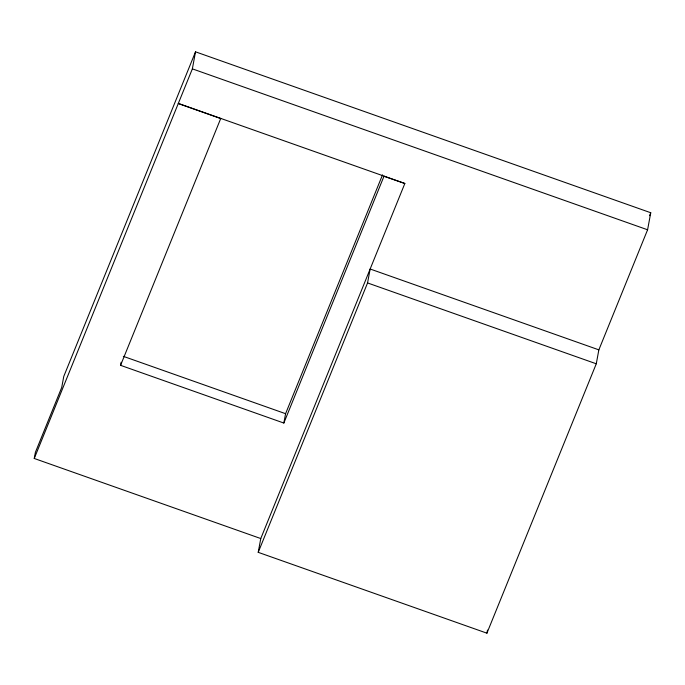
<?xml version="1.0" encoding="UTF-8"?>
<svg xmlns="http://www.w3.org/2000/svg" width="685" height="685" viewBox="0 0 685 685"><rect width="100%" height="100%" fill="white"/><g stroke="black" fill="none" stroke-linecap="round" stroke-linejoin="round"><path stroke-width="1.03" d="M260.771 538.547L34.25 458.471L35.389 452.34L61.718 387.462L63.773 376.408L195.516 51.82L650.75 212.744L647.59 229.783L598.853 349.855L596.275 363.786L486.924 633.18L258.219 552.333L260.771 538.547L404.852 183.486L178.331 103.409L192.365 68.86L195.516 51.82M384.037 176.131L283.847 423.047L120.577 365.336L121.151 362.211M34.25 458.471L178.331 103.409M120.577 365.336L220.767 118.411M283.847 423.047L285.585 413.697L382.53 174.855M258.219 552.333L367.562 282.939L370.148 269L598.853 349.855M404.852 183.486L384.011 176.276M486.924 633.18L487.497 630.08M649.543 215.724L650.75 212.744M192.365 68.86L647.59 229.783M178.305 103.563L220.741 118.565M367.562 282.939L596.275 363.786M123.317 356.337L285.585 413.697"/></g></svg>
